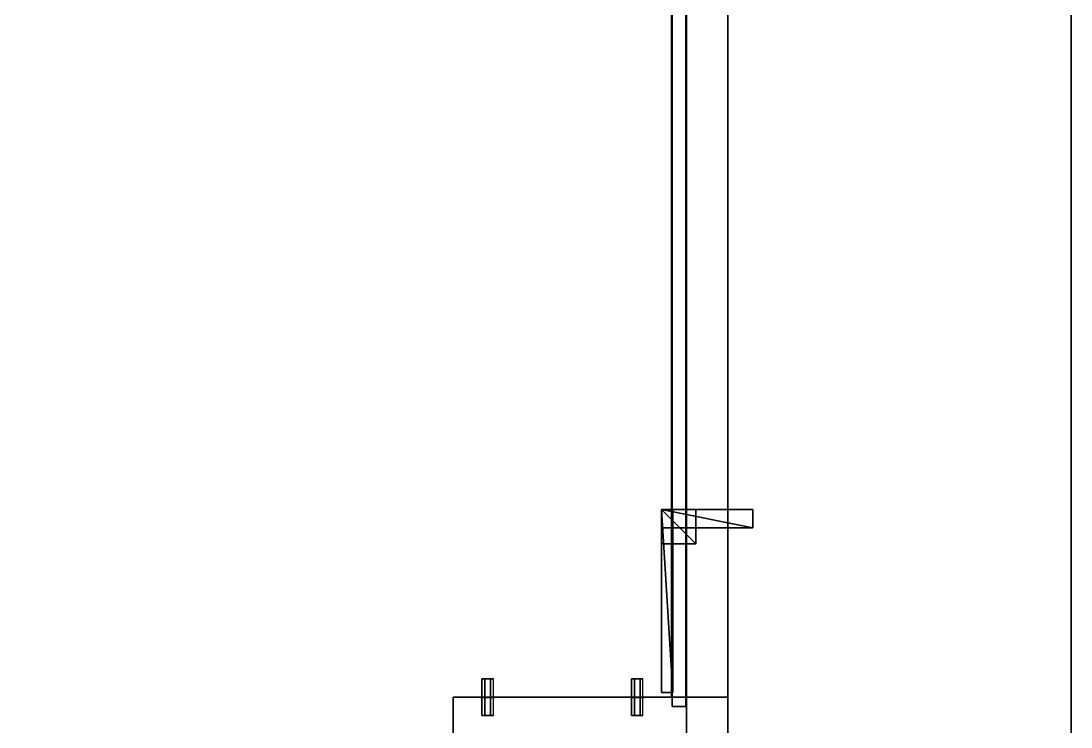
# Model space of a CAD drawing. Extents: x 0 to 4068, y -4475 to 0.
# Drawn here: x 3609 to 4068, y -4200 to -3891.5 of the extents above; entities that cross this region are included whole.
import ezdxf

# ---------------------------------------------------------------- set-up
doc = ezdxf.new("R2010")
doc.units = 0
for name, color, linetype in [('LAYER0', 7, 'CONTINUOUS'), ('LAYER100', 43, 'CONTINUOUS'), ('LAYER101', 7, 'CONTINUOUS'), ('LAYER11', 7, 'CONTINUOUS'), ('LAYER116', 45, 'CONTINUOUS'), ('LAYER118', 45, 'CONTINUOUS'), ('LAYER121', 45, 'CONTINUOUS'), ('LAYER122', 45, 'CONTINUOUS'), ('LAYER124', 45, 'CONTINUOUS'), ('LAYER126', 45, 'CONTINUOUS'), ('LAYER127', 45, 'CONTINUOUS'), ('LAYER18', 45, 'CONTINUOUS'), ('LAYER19', 45, 'CONTINUOUS'), ('LAYER2', 7, 'CONTINUOUS'), ('LAYER20', 45, 'CONTINUOUS'), ('LAYER22', 45, 'CONTINUOUS'), ('LAYER23', 45, 'CONTINUOUS'), ('LAYER24', 2, 'CONTINUOUS'), ('LAYER25', 37, 'CONTINUOUS'), ('LAYER26', 37, 'CONTINUOUS'), ('LAYER27', 37, 'CONTINUOUS'), ('LAYER28', 37, 'CONTINUOUS'), ('LAYER29', 37, 'CONTINUOUS'), ('LAYER30', 37, 'CONTINUOUS'), ('LAYER37', 45, 'CONTINUOUS'), ('LAYER38', 45, 'CONTINUOUS'), ('LAYER39', 45, 'CONTINUOUS'), ('LAYER41', 45, 'CONTINUOUS'), ('LAYER42', 45, 'CONTINUOUS'), ('LAYER5', 7, 'CONTINUOUS'), ('LAYER55', 254, 'CONTINUOUS'), ('LAYER56', 7, 'CONTINUOUS'), ('LAYER59', 7, 'CONTINUOUS'), ('LAYER6', 7, 'CONTINUOUS'), ('LAYER61', 7, 'CONTINUOUS'), ('LAYER68', 7, 'CONTINUOUS'), ('LAYER7', 7, 'CONTINUOUS'), ('LAYER71', 7, 'CONTINUOUS'), ('LAYER73', 7, 'CONTINUOUS'), ('LAYER86', 7, 'CONTINUOUS'), ('LAYER87', 7, 'CONTINUOUS'), ('LAYER88', 7, 'CONTINUOUS'), ('LAYER89', 7, 'CONTINUOUS'), ('LAYER9', 7, 'CONTINUOUS'), ('LAYER90', 7, 'CONTINUOUS'), ('LAYER92', 7, 'CONTINUOUS'), ('LAYER93', 43, 'CONTINUOUS'), ('LAYER94', 43, 'CONTINUOUS')]:
    doc.layers.add(name, color=color, linetype=linetype)

msp = doc.modelspace()

# ---------------------------------------------------------------- linework, layer by layer
at = {"layer": 'LAYER0', "invisible_edges": 1}
for points in [[(4068, 0), (0, -4475), (0, 0), (4068, 0)], [(0, -4475), (4068, 0), (4068, -4475), (0, -4475)]]:
    msp.add_3dface(points, dxfattribs=at)
at = {"layer": 'LAYER100', "invisible_edges": 1}
for points in [[(3798, -4300.4, 2044), (3798, -4187, 2026), (3798, -4187, 2044), (3798, -4300.4, 2044)], [(3798, -4187, 2026), (3798, -4300.4, 2044), (3798, -4300.4, 2026), (3798, -4187, 2026)], [(3798, -4300.4, 526.5), (3798, -4187, 508.5), (3798, -4187, 526.5), (3798, -4300.4, 526.5)], [(3798, -4187, 508.5), (3798, -4300.4, 526.5), (3798, -4300.4, 508.5), (3798, -4187, 508.5)]]:
    msp.add_3dface(points, dxfattribs=at)
at = {"layer": 'LAYER101'}
for points, invisible_edges in [([(3538, -3434, 2044), (3893.4, -4187, 2044), (3893.4, -3434, 2044), (3538, -3434, 2044)], 1), ([(3893.4, -4187, 2044), (3538, -3434, 2044), (3798, -4187, 2044), (3893.4, -4187, 2044)], 3), ([(3798, -4187, 2044), (3538, -3434, 2044), (3798, -4300.4, 2044), (3798, -4187, 2044)], 3), ([(3798, -4300.4, 2044), (3538, -3434, 2044), (3538, -3945, 2044), (3798, -4300.4, 2044)], 5), ([(3538, -3434, 526.5), (3893.4, -4187, 526.5), (3893.4, -3434, 526.5), (3538, -3434, 526.5)], 1), ([(3893.4, -4187, 526.5), (3538, -3434, 526.5), (3798, -4187, 526.5), (3893.4, -4187, 526.5)], 3), ([(3798, -4187, 526.5), (3538, -3434, 526.5), (3798, -4300.4, 526.5), (3798, -4187, 526.5)], 3), ([(3798, -4300.4, 526.5), (3538, -3434, 526.5), (3538, -3945, 526.5), (3798, -4300.4, 526.5)], 5), ([(3798, -4300.4, 2044), (3538, -3945, 2044), (3081, -4300.4, 2044), (3798, -4300.4, 2044)], 3), ([(3798, -4300.4, 526.5), (3538, -3945, 526.5), (3081, -4300.4, 526.5), (3798, -4300.4, 526.5)], 3)]:
    msp.add_3dface(points, dxfattribs=dict(at, invisible_edges=invisible_edges))
at = {"layer": 'LAYER11', "invisible_edges": 1}
for points in [[(3918, -2886, 2415), (4068, -4475, 2415), (4068, -2754, 2415), (3918, -2886, 2415)], [(4068, -4475, 2415), (3918, -2886, 2415), (3918, -4325, 2415), (4068, -4475, 2415)]]:
    msp.add_3dface(points, dxfattribs=at)
at = {"layer": 'LAYER116', "invisible_edges": 1}
for points in [[(3495, -3416, 880), (3918, -4325, 880), (3495, -4325, 880), (3495, -3416, 880)], [(3918, -4325, 880), (3495, -3416, 880), (3918, -3416, 880), (3918, -4325, 880)]]:
    msp.add_3dface(points, dxfattribs=at)
at = {"layer": 'LAYER118', "invisible_edges": 1}
for points in [[(3918, -3416, 898), (3918, -4325, 880), (3918, -3416, 880), (3918, -3416, 898)], [(3918, -4325, 880), (3918, -3416, 898), (3918, -4325, 898), (3918, -4325, 880)]]:
    msp.add_3dface(points, dxfattribs=at)
at = {"layer": 'LAYER121', "invisible_edges": 1}
for points in [[(3918, -3416, 898), (3495, -4325, 898), (3918, -4325, 898), (3918, -3416, 898)], [(3495, -4325, 898), (3918, -3416, 898), (3495, -3416, 898), (3495, -4325, 898)]]:
    msp.add_3dface(points, dxfattribs=at)
at = {"layer": 'LAYER122', "invisible_edges": 1}
for points in [[(3495, -4325, 1705), (3918, -3416, 1705), (3495, -3416, 1705), (3495, -4325, 1705)], [(3918, -3416, 1705), (3495, -4325, 1705), (3918, -4325, 1705), (3918, -3416, 1705)], [(3918, -4325, 1687), (3918, -3434, 898), (3918, -3434, 1687), (3918, -4325, 1687)], [(3918, -3434, 898), (3918, -4325, 1687), (3918, -4325, 898), (3918, -3434, 898)]]:
    msp.add_3dface(points, dxfattribs=at)
at = {"layer": 'LAYER124', "invisible_edges": 1}
for points in [[(3918, -4325, 1687), (3918, -3416, 1705), (3918, -4325, 1705), (3918, -4325, 1687)], [(3918, -3416, 1705), (3918, -4325, 1687), (3918, -3416, 1687), (3918, -3416, 1705)], [(3900, -4325, 898), (3918, -3434, 898), (3918, -4325, 898), (3900, -4325, 898)], [(3918, -3434, 898), (3900, -4325, 898), (3900, -3434, 898), (3918, -3434, 898)]]:
    msp.add_3dface(points, dxfattribs=at)
at = {"layer": 'LAYER126', "invisible_edges": 1}
for points in [[(3900, -3434, 1687), (3918, -4325, 1687), (3918, -3434, 1687), (3900, -3434, 1687)], [(3918, -4325, 1687), (3900, -3434, 1687), (3900, -4325, 1687), (3918, -4325, 1687)]]:
    msp.add_3dface(points, dxfattribs=at)
at = {"layer": 'LAYER127', "invisible_edges": 1}
for points in [[(3918, -4325, 1687), (3495, -3416, 1687), (3918, -3416, 1687), (3918, -4325, 1687)], [(3495, -3416, 1687), (3918, -4325, 1687), (3495, -4325, 1687), (3495, -3416, 1687)], [(3900, -4325, 898), (3900, -3434, 1687), (3900, -3434, 898), (3900, -4325, 898)], [(3900, -3434, 1687), (3900, -4325, 898), (3900, -4325, 1687), (3900, -3434, 1687)]]:
    msp.add_3dface(points, dxfattribs=at)
at = {"layer": 'LAYER18', "invisible_edges": 1}
for points in [[(3918, -3434, 2226), (3918, -4187, 2346), (3918, -4187, 2226), (3918, -3434, 2226)], [(3918, -4187, 2346), (3918, -3434, 2226), (3918, -3434, 2346), (3918, -4187, 2346)], [(3918, -3434, 759.5), (3918, -4187, 879.5), (3918, -4187, 759.5), (3918, -3434, 759.5)], [(3918, -4187, 879.5), (3918, -3434, 759.5), (3918, -3434, 879.5), (3918, -4187, 879.5)]]:
    msp.add_3dface(points, dxfattribs=at)
at = {"layer": 'LAYER19', "invisible_edges": 1}
for points in [[(3900, -4187, 2226), (3918, -4187, 2346), (3900, -4187, 2346), (3900, -4187, 2226)], [(3918, -4187, 2346), (3900, -4187, 2226), (3918, -4187, 2226), (3918, -4187, 2346)], [(3900, -4187, 759.5), (3918, -4187, 879.5), (3900, -4187, 879.5), (3900, -4187, 759.5)], [(3918, -4187, 879.5), (3900, -4187, 759.5), (3918, -4187, 759.5), (3918, -4187, 879.5)]]:
    msp.add_3dface(points, dxfattribs=at)
at = {"layer": 'LAYER2', "invisible_edges": 1}
for points in [[(4068, 0), (4068, -4475, 5), (4068, -4475), (4068, 0)], [(4068, -4475, 5), (4068, 0), (4068, 0, 5), (4068, -4475, 5)]]:
    msp.add_3dface(points, dxfattribs=at)
at = {"layer": 'LAYER20', "invisible_edges": 1}
for points in [[(3900, -3434, 2346), (3918, -4187, 2346), (3918, -3434, 2346), (3900, -3434, 2346)], [(3918, -4187, 2346), (3900, -3434, 2346), (3900, -4187, 2346), (3918, -4187, 2346)], [(3900, -3434, 879.5), (3918, -4187, 879.5), (3918, -3434, 879.5), (3900, -3434, 879.5)], [(3918, -4187, 879.5), (3900, -3434, 879.5), (3900, -4187, 879.5), (3918, -4187, 879.5)]]:
    msp.add_3dface(points, dxfattribs=at)
at = {"layer": 'LAYER22', "invisible_edges": 1}
for points in [[(3900, -4187, 2226), (3918, -3434, 2226), (3918, -4187, 2226), (3900, -4187, 2226)], [(3918, -3434, 2226), (3900, -4187, 2226), (3900, -3434, 2226), (3918, -3434, 2226)], [(3900, -4187, 759.5), (3918, -3434, 759.5), (3918, -4187, 759.5), (3900, -4187, 759.5)], [(3918, -3434, 759.5), (3900, -4187, 759.5), (3900, -3434, 759.5), (3918, -3434, 759.5)]]:
    msp.add_3dface(points, dxfattribs=at)
at = {"layer": 'LAYER23', "invisible_edges": 1}
for points in [[(3900, -3434, 2346), (3900, -4187, 2226), (3900, -4187, 2346), (3900, -3434, 2346)], [(3900, -4187, 2226), (3900, -3434, 2346), (3900, -3434, 2226), (3900, -4187, 2226)], [(3900, -3434, 879.5), (3900, -4187, 759.5), (3900, -4187, 879.5), (3900, -3434, 879.5)], [(3900, -4187, 759.5), (3900, -3434, 879.5), (3900, -3434, 759.5), (3900, -4187, 759.5)]]:
    msp.add_3dface(points, dxfattribs=at)
at = {"layer": 'LAYER24'}
for points in [[(3889, -4185, 2323), (3894, -4185, 2323), (3889, -4105, 2323), (3889, -4185, 2323)], [(3889, -4105, 2323), (3894, -4185, 2323), (3894, -4105, 2323), (3889, -4105, 2323)], [(3889, -4105, 2323), (3894, -4105, 2323), (3889, -4105, 2300), (3889, -4105, 2323)], [(3889, -4105, 2300), (3894, -4105, 2323), (3894, -4105, 2300), (3889, -4105, 2300)], [(3889, -4185, 2323), (3889, -4105, 2323), (3889, -4185, 2300), (3889, -4185, 2323)], [(3889, -4185, 2300), (3889, -4105, 2323), (3889, -4105, 2300), (3889, -4185, 2300)], [(3889, -4185, 2300), (3889, -4105, 2300), (3894, -4185, 2300), (3889, -4185, 2300)], [(3894, -4185, 2300), (3889, -4105, 2300), (3894, -4105, 2300), (3894, -4185, 2300)], [(3889, -4120, 2323), (3904, -4120, 2323), (3889, -4105, 2323), (3889, -4120, 2323)], [(3889, -4105, 2323), (3904, -4120, 2323), (3904, -4105, 2323), (3889, -4105, 2323)], [(3889, -4105, 2323), (3904, -4105, 2323), (3889, -4105, 2308), (3889, -4105, 2323)], [(3889, -4105, 2308), (3904, -4105, 2323), (3904, -4105, 2308), (3889, -4105, 2308)], [(3889, -4120, 2323), (3889, -4105, 2323), (3889, -4120, 2308), (3889, -4120, 2323)], [(3889, -4120, 2308), (3889, -4105, 2323), (3889, -4105, 2308), (3889, -4120, 2308)], [(3889, -4120, 2308), (3889, -4105, 2308), (3904, -4120, 2308), (3889, -4120, 2308)], [(3904, -4120, 2308), (3889, -4105, 2308), (3904, -4105, 2308), (3904, -4120, 2308)], [(3889, -4120, 2323), (3904, -4120, 2323), (3889, -4105, 2323), (3889, -4120, 2323)], [(3889, -4105, 2323), (3904, -4120, 2323), (3904, -4105, 2323), (3889, -4105, 2323)], [(3889, -4105, 2323), (3904, -4105, 2323), (3889, -4105, 2308), (3889, -4105, 2323)], [(3889, -4105, 2308), (3904, -4105, 2323), (3904, -4105, 2308), (3889, -4105, 2308)], [(3889, -4120, 2323), (3889, -4105, 2323), (3889, -4120, 2308), (3889, -4120, 2323)], [(3889, -4120, 2308), (3889, -4105, 2323), (3889, -4105, 2308), (3889, -4120, 2308)], [(3889, -4120, 2308), (3889, -4105, 2308), (3904, -4120, 2308), (3889, -4120, 2308)], [(3904, -4120, 2308), (3889, -4105, 2308), (3904, -4105, 2308), (3904, -4120, 2308)], [(3889, -4120, 2323), (3904, -4120, 2323), (3889, -4105, 2323), (3889, -4120, 2323)], [(3889, -4105, 2323), (3904, -4120, 2323), (3904, -4105, 2323), (3889, -4105, 2323)], [(3889, -4105, 2323), (3904, -4105, 2323), (3889, -4105, 2308), (3889, -4105, 2323)], [(3889, -4105, 2308), (3904, -4105, 2323), (3904, -4105, 2308), (3889, -4105, 2308)], [(3889, -4120, 2323), (3889, -4105, 2323), (3889, -4120, 2308), (3889, -4120, 2323)], [(3889, -4120, 2308), (3889, -4105, 2323), (3889, -4105, 2308), (3889, -4120, 2308)], [(3889, -4120, 2308), (3889, -4105, 2308), (3904, -4120, 2308), (3889, -4120, 2308)], [(3904, -4120, 2308), (3889, -4105, 2308), (3904, -4105, 2308), (3904, -4120, 2308)], [(3889, -4120, 2323), (3904, -4120, 2323), (3889, -4105, 2323), (3889, -4120, 2323)], [(3889, -4105, 2323), (3904, -4120, 2323), (3904, -4105, 2323), (3889, -4105, 2323)], [(3889, -4105, 2323), (3904, -4105, 2323), (3889, -4105, 2308), (3889, -4105, 2323)], [(3889, -4105, 2308), (3904, -4105, 2323), (3904, -4105, 2308), (3889, -4105, 2308)], [(3889, -4120, 2323), (3889, -4105, 2323), (3889, -4120, 2308), (3889, -4120, 2323)], [(3889, -4120, 2308), (3889, -4105, 2323), (3889, -4105, 2308), (3889, -4120, 2308)], [(3889, -4120, 2308), (3889, -4105, 2308), (3904, -4120, 2308), (3889, -4120, 2308)], [(3904, -4120, 2308), (3889, -4105, 2308), (3904, -4105, 2308), (3904, -4120, 2308)], [(3889, -4113, 2323), (3929, -4113, 2323), (3889, -4105, 2323), (3889, -4113, 2323)], [(3889, -4105, 2323), (3929, -4113, 2323), (3929, -4105, 2323), (3889, -4105, 2323)], [(3889, -4105, 2323), (3929, -4105, 2323), (3889, -4105, 2315), (3889, -4105, 2323)], [(3889, -4105, 2315), (3929, -4105, 2323), (3929, -4105, 2315), (3889, -4105, 2315)], [(3889, -4113, 2323), (3889, -4105, 2323), (3889, -4113, 2315), (3889, -4113, 2323)], [(3889, -4113, 2315), (3889, -4105, 2323), (3889, -4105, 2315), (3889, -4113, 2315)], [(3889, -4113, 2315), (3889, -4105, 2315), (3929, -4113, 2315), (3889, -4113, 2315)], [(3929, -4113, 2315), (3889, -4105, 2315), (3929, -4105, 2315), (3929, -4113, 2315)], [(3889, -4185, 2323), (3894, -4185, 2323), (3889, -4105, 2323), (3889, -4185, 2323)], [(3889, -4105, 2323), (3894, -4185, 2323), (3894, -4105, 2323), (3889, -4105, 2323)], [(3889, -4105, 2323), (3894, -4105, 2323), (3889, -4105, 2307), (3889, -4105, 2323)], [(3889, -4105, 2307), (3894, -4105, 2323), (3894, -4105, 2307), (3889, -4105, 2307)], [(3889, -4185, 2323), (3889, -4105, 2323), (3889, -4185, 2307), (3889, -4185, 2323)], [(3889, -4185, 2307), (3889, -4105, 2323), (3889, -4105, 2307), (3889, -4185, 2307)], [(3889, -4185, 2307), (3889, -4105, 2307), (3894, -4185, 2307), (3889, -4185, 2307)], [(3894, -4185, 2307), (3889, -4105, 2307), (3894, -4105, 2307), (3894, -4185, 2307)], [(3889, -4185, 839), (3894, -4185, 839), (3889, -4105, 839), (3889, -4185, 839)], [(3889, -4105, 839), (3894, -4185, 839), (3894, -4105, 839), (3889, -4105, 839)], [(3889, -4105, 839), (3894, -4105, 839), (3889, -4105, 816), (3889, -4105, 839)], [(3889, -4105, 816), (3894, -4105, 839), (3894, -4105, 816), (3889, -4105, 816)], [(3889, -4185, 839), (3889, -4105, 839), (3889, -4185, 816), (3889, -4185, 839)], [(3889, -4185, 816), (3889, -4105, 839), (3889, -4105, 816), (3889, -4185, 816)], [(3889, -4185, 816), (3889, -4105, 816), (3894, -4185, 816), (3889, -4185, 816)], [(3894, -4185, 816), (3889, -4105, 816), (3894, -4105, 816), (3894, -4185, 816)], [(3889, -4120, 839), (3904, -4120, 839), (3889, -4105, 839), (3889, -4120, 839)], [(3889, -4105, 839), (3904, -4120, 839), (3904, -4105, 839), (3889, -4105, 839)], [(3889, -4105, 839), (3904, -4105, 839), (3889, -4105, 824), (3889, -4105, 839)], [(3889, -4105, 824), (3904, -4105, 839), (3904, -4105, 824), (3889, -4105, 824)], [(3889, -4120, 839), (3889, -4105, 839), (3889, -4120, 824), (3889, -4120, 839)], [(3889, -4120, 824), (3889, -4105, 839), (3889, -4105, 824), (3889, -4120, 824)], [(3889, -4120, 824), (3889, -4105, 824), (3904, -4120, 824), (3889, -4120, 824)], [(3904, -4120, 824), (3889, -4105, 824), (3904, -4105, 824), (3904, -4120, 824)], [(3889, -4120, 839), (3904, -4120, 839), (3889, -4105, 839), (3889, -4120, 839)], [(3889, -4105, 839), (3904, -4120, 839), (3904, -4105, 839), (3889, -4105, 839)], [(3889, -4105, 839), (3904, -4105, 839), (3889, -4105, 824), (3889, -4105, 839)], [(3889, -4105, 824), (3904, -4105, 839), (3904, -4105, 824), (3889, -4105, 824)], [(3889, -4120, 839), (3889, -4105, 839), (3889, -4120, 824), (3889, -4120, 839)], [(3889, -4120, 824), (3889, -4105, 839), (3889, -4105, 824), (3889, -4120, 824)], [(3889, -4120, 824), (3889, -4105, 824), (3904, -4120, 824), (3889, -4120, 824)], [(3904, -4120, 824), (3889, -4105, 824), (3904, -4105, 824), (3904, -4120, 824)], [(3889, -4120, 839), (3904, -4120, 839), (3889, -4105, 839), (3889, -4120, 839)], [(3889, -4105, 839), (3904, -4120, 839), (3904, -4105, 839), (3889, -4105, 839)], [(3889, -4105, 839), (3904, -4105, 839), (3889, -4105, 824), (3889, -4105, 839)], [(3889, -4105, 824), (3904, -4105, 839), (3904, -4105, 824), (3889, -4105, 824)], [(3889, -4120, 839), (3889, -4105, 839), (3889, -4120, 824), (3889, -4120, 839)], [(3889, -4120, 824), (3889, -4105, 839), (3889, -4105, 824), (3889, -4120, 824)], [(3889, -4120, 824), (3889, -4105, 824), (3904, -4120, 824), (3889, -4120, 824)], [(3904, -4120, 824), (3889, -4105, 824), (3904, -4105, 824), (3904, -4120, 824)], [(3889, -4120, 839), (3904, -4120, 839), (3889, -4105, 839), (3889, -4120, 839)], [(3889, -4105, 839), (3904, -4120, 839), (3904, -4105, 839), (3889, -4105, 839)], [(3889, -4105, 839), (3904, -4105, 839), (3889, -4105, 824), (3889, -4105, 839)], [(3889, -4105, 824), (3904, -4105, 839), (3904, -4105, 824), (3889, -4105, 824)], [(3889, -4120, 839), (3889, -4105, 839), (3889, -4120, 824), (3889, -4120, 839)], [(3889, -4120, 824), (3889, -4105, 839), (3889, -4105, 824), (3889, -4120, 824)], [(3889, -4120, 824), (3889, -4105, 824), (3904, -4120, 824), (3889, -4120, 824)], [(3904, -4120, 824), (3889, -4105, 824), (3904, -4105, 824), (3904, -4120, 824)], [(3889, -4113, 839), (3929, -4113, 839), (3889, -4105, 839), (3889, -4113, 839)], [(3889, -4105, 839), (3929, -4113, 839), (3929, -4105, 839), (3889, -4105, 839)], [(3889, -4105, 839), (3929, -4105, 839), (3889, -4105, 831), (3889, -4105, 839)], [(3889, -4105, 831), (3929, -4105, 839), (3929, -4105, 831), (3889, -4105, 831)], [(3889, -4113, 839), (3889, -4105, 839), (3889, -4113, 831), (3889, -4113, 839)], [(3889, -4113, 831), (3889, -4105, 839), (3889, -4105, 831), (3889, -4113, 831)], [(3889, -4113, 831), (3889, -4105, 831), (3929, -4113, 831), (3889, -4113, 831)], [(3929, -4113, 831), (3889, -4105, 831), (3929, -4105, 831), (3929, -4113, 831)], [(3889, -4185, 839), (3894, -4185, 839), (3889, -4105, 839), (3889, -4185, 839)], [(3889, -4105, 839), (3894, -4185, 839), (3894, -4105, 839), (3889, -4105, 839)], [(3889, -4105, 839), (3894, -4105, 839), (3889, -4105, 823), (3889, -4105, 839)], [(3889, -4105, 823), (3894, -4105, 839), (3894, -4105, 823), (3889, -4105, 823)], [(3889, -4185, 839), (3889, -4105, 839), (3889, -4185, 823), (3889, -4185, 839)], [(3889, -4185, 823), (3889, -4105, 839), (3889, -4105, 823), (3889, -4185, 823)], [(3889, -4185, 823), (3889, -4105, 823), (3894, -4185, 823), (3889, -4185, 823)], [(3894, -4185, 823), (3889, -4105, 823), (3894, -4105, 823), (3894, -4185, 823)], [(3894, -4185, 2300), (3894, -4105, 2300), (3894, -4185, 2323), (3894, -4185, 2300)], [(3894, -4185, 2323), (3894, -4105, 2300), (3894, -4105, 2323), (3894, -4185, 2323)], [(3894, -4185, 2307), (3894, -4105, 2307), (3894, -4185, 2323), (3894, -4185, 2307)], [(3894, -4185, 2323), (3894, -4105, 2307), (3894, -4105, 2323), (3894, -4185, 2323)], [(3894, -4185, 816), (3894, -4105, 816), (3894, -4185, 839), (3894, -4185, 816)], [(3894, -4185, 839), (3894, -4105, 816), (3894, -4105, 839), (3894, -4185, 839)], [(3894, -4185, 823), (3894, -4105, 823), (3894, -4185, 839), (3894, -4185, 823)], [(3894, -4185, 839), (3894, -4105, 823), (3894, -4105, 839), (3894, -4185, 839)], [(3904, -4120, 2308), (3904, -4105, 2308), (3904, -4120, 2323), (3904, -4120, 2308)], [(3904, -4120, 2323), (3904, -4105, 2308), (3904, -4105, 2323), (3904, -4120, 2323)], [(3904, -4120, 2308), (3904, -4105, 2308), (3904, -4120, 2323), (3904, -4120, 2308)], [(3904, -4120, 2323), (3904, -4105, 2308), (3904, -4105, 2323), (3904, -4120, 2323)], [(3904, -4120, 2308), (3904, -4105, 2308), (3904, -4120, 2323), (3904, -4120, 2308)], [(3904, -4120, 2323), (3904, -4105, 2308), (3904, -4105, 2323), (3904, -4120, 2323)], [(3904, -4120, 2308), (3904, -4105, 2308), (3904, -4120, 2323), (3904, -4120, 2308)], [(3904, -4120, 2323), (3904, -4105, 2308), (3904, -4105, 2323), (3904, -4120, 2323)], [(3904, -4120, 824), (3904, -4105, 824), (3904, -4120, 839), (3904, -4120, 824)], [(3904, -4120, 839), (3904, -4105, 824), (3904, -4105, 839), (3904, -4120, 839)], [(3904, -4120, 824), (3904, -4105, 824), (3904, -4120, 839), (3904, -4120, 824)], [(3904, -4120, 839), (3904, -4105, 824), (3904, -4105, 839), (3904, -4120, 839)], [(3904, -4120, 824), (3904, -4105, 824), (3904, -4120, 839), (3904, -4120, 824)], [(3904, -4120, 839), (3904, -4105, 824), (3904, -4105, 839), (3904, -4120, 839)], [(3904, -4120, 824), (3904, -4105, 824), (3904, -4120, 839), (3904, -4120, 824)], [(3904, -4120, 839), (3904, -4105, 824), (3904, -4105, 839), (3904, -4120, 839)], [(3929, -4113, 2315), (3929, -4105, 2315), (3929, -4113, 2323), (3929, -4113, 2315)], [(3929, -4113, 2323), (3929, -4105, 2315), (3929, -4105, 2323), (3929, -4113, 2323)], [(3929, -4113, 831), (3929, -4105, 831), (3929, -4113, 839), (3929, -4113, 831)], [(3929, -4113, 839), (3929, -4105, 831), (3929, -4105, 839), (3929, -4113, 839)], [(3889, -4113, 2315), (3929, -4113, 2315), (3889, -4113, 2323), (3889, -4113, 2315)], [(3889, -4113, 2323), (3929, -4113, 2315), (3929, -4113, 2323), (3889, -4113, 2323)], [(3889, -4113, 831), (3929, -4113, 831), (3889, -4113, 839), (3889, -4113, 831)], [(3889, -4113, 839), (3929, -4113, 831), (3929, -4113, 839), (3889, -4113, 839)], [(3889, -4120, 2308), (3904, -4120, 2308), (3889, -4120, 2323), (3889, -4120, 2308)], [(3889, -4120, 2323), (3904, -4120, 2308), (3904, -4120, 2323), (3889, -4120, 2323)], [(3889, -4120, 2308), (3904, -4120, 2308), (3889, -4120, 2323), (3889, -4120, 2308)], [(3889, -4120, 2323), (3904, -4120, 2308), (3904, -4120, 2323), (3889, -4120, 2323)], [(3889, -4120, 2308), (3904, -4120, 2308), (3889, -4120, 2323), (3889, -4120, 2308)], [(3889, -4120, 2323), (3904, -4120, 2308), (3904, -4120, 2323), (3889, -4120, 2323)], [(3889, -4120, 2308), (3904, -4120, 2308), (3889, -4120, 2323), (3889, -4120, 2308)], [(3889, -4120, 2323), (3904, -4120, 2308), (3904, -4120, 2323), (3889, -4120, 2323)], [(3889, -4120, 824), (3904, -4120, 824), (3889, -4120, 839), (3889, -4120, 824)], [(3889, -4120, 839), (3904, -4120, 824), (3904, -4120, 839), (3889, -4120, 839)], [(3889, -4120, 824), (3904, -4120, 824), (3889, -4120, 839), (3889, -4120, 824)], [(3889, -4120, 839), (3904, -4120, 824), (3904, -4120, 839), (3889, -4120, 839)], [(3889, -4120, 824), (3904, -4120, 824), (3889, -4120, 839), (3889, -4120, 824)], [(3889, -4120, 839), (3904, -4120, 824), (3904, -4120, 839), (3889, -4120, 839)], [(3889, -4120, 824), (3904, -4120, 824), (3889, -4120, 839), (3889, -4120, 824)], [(3889, -4120, 839), (3904, -4120, 824), (3904, -4120, 839), (3889, -4120, 839)], [(3889, -4185, 2300), (3894, -4185, 2300), (3889, -4185, 2323), (3889, -4185, 2300)], [(3889, -4185, 2323), (3894, -4185, 2300), (3894, -4185, 2323), (3889, -4185, 2323)], [(3889, -4185, 2307), (3894, -4185, 2307), (3889, -4185, 2323), (3889, -4185, 2307)], [(3889, -4185, 2323), (3894, -4185, 2307), (3894, -4185, 2323), (3889, -4185, 2323)], [(3889, -4185, 816), (3894, -4185, 816), (3889, -4185, 839), (3889, -4185, 816)], [(3889, -4185, 839), (3894, -4185, 816), (3894, -4185, 839), (3889, -4185, 839)], [(3889, -4185, 823), (3894, -4185, 823), (3889, -4185, 839), (3889, -4185, 823)], [(3889, -4185, 839), (3894, -4185, 823), (3894, -4185, 839), (3889, -4185, 839)]]:
    msp.add_3dface(points, dxfattribs=at)
at = {"layer": 'LAYER25', "invisible_edges": 1}
for points in [[(3889, -4105, 2300), (3889, -4185, 2323), (3889, -4105, 2323), (3889, -4105, 2300)], [(3889, -4185, 2323), (3889, -4105, 2300), (3889, -4185, 2300), (3889, -4185, 2323)], [(3889, -4105, 816), (3889, -4185, 839), (3889, -4105, 839), (3889, -4105, 816)], [(3889, -4185, 839), (3889, -4105, 816), (3889, -4185, 816), (3889, -4185, 839)]]:
    msp.add_3dface(points, dxfattribs=at)
at = {"layer": 'LAYER26', "invisible_edges": 1}
for points in [[(3894, -4105, 2323), (3889, -4185, 2323), (3894, -4185, 2323), (3894, -4105, 2323)], [(3889, -4185, 2323), (3894, -4105, 2323), (3889, -4105, 2323), (3889, -4185, 2323)], [(3894, -4105, 839), (3889, -4185, 839), (3894, -4185, 839), (3894, -4105, 839)], [(3889, -4185, 839), (3894, -4105, 839), (3889, -4105, 839), (3889, -4185, 839)]]:
    msp.add_3dface(points, dxfattribs=at)
at = {"layer": 'LAYER27', "invisible_edges": 1}
for points in [[(3894, -4185, 2300), (3889, -4185, 2323), (3889, -4185, 2300), (3894, -4185, 2300)], [(3889, -4185, 2323), (3894, -4185, 2300), (3894, -4185, 2323), (3889, -4185, 2323)], [(3894, -4185, 816), (3889, -4185, 839), (3889, -4185, 816), (3894, -4185, 816)], [(3889, -4185, 839), (3894, -4185, 816), (3894, -4185, 839), (3889, -4185, 839)]]:
    msp.add_3dface(points, dxfattribs=at)
at = {"layer": 'LAYER28', "invisible_edges": 1}
for points in [[(3889, -4105, 2300), (3894, -4185, 2300), (3889, -4185, 2300), (3889, -4105, 2300)], [(3894, -4185, 2300), (3889, -4105, 2300), (3894, -4105, 2300), (3894, -4185, 2300)], [(3889, -4105, 816), (3894, -4185, 816), (3889, -4185, 816), (3889, -4105, 816)], [(3894, -4185, 816), (3889, -4105, 816), (3894, -4105, 816), (3894, -4185, 816)]]:
    msp.add_3dface(points, dxfattribs=at)
at = {"layer": 'LAYER29', "invisible_edges": 1}
for points in [[(3894, -4105, 2323), (3889, -4105, 2300), (3889, -4105, 2323), (3894, -4105, 2323)], [(3889, -4105, 2300), (3894, -4105, 2323), (3894, -4105, 2300), (3889, -4105, 2300)], [(3894, -4105, 839), (3889, -4105, 816), (3889, -4105, 839), (3894, -4105, 839)], [(3889, -4105, 816), (3894, -4105, 839), (3894, -4105, 816), (3889, -4105, 816)]]:
    msp.add_3dface(points, dxfattribs=at)
at = {"layer": 'LAYER30', "invisible_edges": 1}
for points in [[(3894, -4185, 2300), (3894, -4105, 2323), (3894, -4185, 2323), (3894, -4185, 2300)], [(3894, -4105, 2323), (3894, -4185, 2300), (3894, -4105, 2300), (3894, -4105, 2323)], [(3894, -4185, 816), (3894, -4105, 839), (3894, -4185, 839), (3894, -4185, 816)], [(3894, -4105, 839), (3894, -4185, 816), (3894, -4105, 816), (3894, -4105, 839)]]:
    msp.add_3dface(points, dxfattribs=at)
at = {"layer": 'LAYER37', "invisible_edges": 1}
for points in [[(3899.7, -3430, 1720), (3899.7, -4191, 2350), (3899.7, -4191, 1720), (3899.7, -3430, 1720)], [(3899.7, -4191, 2350), (3899.7, -3430, 1720), (3899.7, -3430, 2350), (3899.7, -4191, 2350)], [(3899.7, -3430, 170), (3899.7, -4191, 879.5), (3899.7, -4191, 170), (3899.7, -3430, 170)], [(3899.7, -4191, 879.5), (3899.7, -3430, 170), (3899.7, -3430, 879.5), (3899.7, -4191, 879.5)]]:
    msp.add_3dface(points, dxfattribs=at)
at = {"layer": 'LAYER38', "invisible_edges": 1}
for points in [[(3893.7, -4191, 1720), (3899.7, -4191, 2350), (3893.7, -4191, 2350), (3893.7, -4191, 1720)], [(3899.7, -4191, 2350), (3893.7, -4191, 1720), (3899.7, -4191, 1720), (3899.7, -4191, 2350)], [(3893.7, -4191, 170), (3899.7, -4191, 879.5), (3893.7, -4191, 879.5), (3893.7, -4191, 170)], [(3899.7, -4191, 879.5), (3893.7, -4191, 170), (3899.7, -4191, 170), (3899.7, -4191, 879.5)]]:
    msp.add_3dface(points, dxfattribs=at)
at = {"layer": 'LAYER39', "invisible_edges": 1}
for points in [[(3893.7, -3430, 2350), (3899.7, -4191, 2350), (3899.7, -3430, 2350), (3893.7, -3430, 2350)], [(3899.7, -4191, 2350), (3893.7, -3430, 2350), (3893.7, -4191, 2350), (3899.7, -4191, 2350)], [(3893.7, -3430, 879.5), (3899.7, -4191, 879.5), (3899.7, -3430, 879.5), (3893.7, -3430, 879.5)], [(3899.7, -4191, 879.5), (3893.7, -3430, 879.5), (3893.7, -4191, 879.5), (3899.7, -4191, 879.5)]]:
    msp.add_3dface(points, dxfattribs=at)
at = {"layer": 'LAYER41', "invisible_edges": 1}
for points in [[(3893.7, -4191, 1720), (3899.7, -3430, 1720), (3899.7, -4191, 1720), (3893.7, -4191, 1720)], [(3899.7, -3430, 1720), (3893.7, -4191, 1720), (3893.7, -3430, 1720), (3899.7, -3430, 1720)], [(3893.7, -4191, 170), (3899.7, -3430, 170), (3899.7, -4191, 170), (3893.7, -4191, 170)], [(3899.7, -3430, 170), (3893.7, -4191, 170), (3893.7, -3430, 170), (3899.7, -3430, 170)]]:
    msp.add_3dface(points, dxfattribs=at)
at = {"layer": 'LAYER42', "invisible_edges": 1}
for points in [[(3893.7, -3430, 2350), (3893.7, -4191, 1720), (3893.7, -4191, 2350), (3893.7, -3430, 2350)], [(3893.7, -4191, 1720), (3893.7, -3430, 2350), (3893.7, -3430, 1720), (3893.7, -4191, 1720)], [(3893.7, -3430, 879.5), (3893.7, -4191, 170), (3893.7, -4191, 879.5), (3893.7, -3430, 879.5)], [(3893.7, -4191, 170), (3893.7, -3430, 879.5), (3893.7, -3430, 170), (3893.7, -4191, 170)]]:
    msp.add_3dface(points, dxfattribs=at)
at = {"layer": 'LAYER5', "invisible_edges": 1}
for points in [[(4068, -4475, 5), (0, 0, 5), (0, -4475, 5), (4068, -4475, 5)], [(0, 0, 5), (4068, -4475, 5), (4068, 0, 5), (0, 0, 5)]]:
    msp.add_3dface(points, dxfattribs=at)
at = {"layer": 'LAYER55'}
for points in [[(3815.5, -4179, 2023.5), (3810.5, -4179, 2023.5), (3811.75, -4179, 2025.665), (3814.25, -4179, 2025.665)], [(3815.5, -4179, 2023.5), (3814.25, -4179, 2021.335), (3811.75, -4179, 2021.335), (3810.5, -4179, 2023.5)], [(3815.5, -4179, 506), (3810.5, -4179, 506), (3811.75, -4179, 508.165), (3814.25, -4179, 508.165)], [(3815.5, -4179, 506), (3814.25, -4179, 503.835), (3811.75, -4179, 503.835), (3810.5, -4179, 506)], [(3880.9, -4179, 2023.5), (3875.9, -4179, 2023.5), (3877.15, -4179, 2025.665), (3879.65, -4179, 2025.665)], [(3880.9, -4179, 2023.5), (3879.65, -4179, 2021.335), (3877.15, -4179, 2021.335), (3875.9, -4179, 2023.5)], [(3880.9, -4179, 506), (3875.9, -4179, 506), (3877.15, -4179, 508.165), (3879.65, -4179, 508.165)], [(3880.9, -4179, 506), (3879.65, -4179, 503.835), (3877.15, -4179, 503.835), (3875.9, -4179, 506)], [(3810, -4186.95, 2023.5), (3816, -4186.95, 2023.5), (3814.5, -4186.95, 2026.098), (3811.5, -4186.95, 2026.098)], [(3810, -4186.95, 2023.5), (3816, -4186.95, 2023.5), (3814.5, -4186.95, 2020.902), (3811.5, -4186.95, 2020.902)], [(3810, -4186.95, 506), (3816, -4186.95, 506), (3814.5, -4186.95, 508.598), (3811.5, -4186.95, 508.598)], [(3810, -4186.95, 506), (3816, -4186.95, 506), (3814.5, -4186.95, 503.402), (3811.5, -4186.95, 503.402)], [(3810, -4187.05, 2023.5), (3816, -4187.05, 2023.5), (3814.5, -4187.05, 2026.098), (3811.5, -4187.05, 2026.098)], [(3810, -4187.05, 2023.5), (3816, -4187.05, 2023.5), (3814.5, -4187.05, 2020.902), (3811.5, -4187.05, 2020.902)], [(3810, -4187.05, 506), (3816, -4187.05, 506), (3814.5, -4187.05, 508.598), (3811.5, -4187.05, 508.598)], [(3810, -4187.05, 506), (3816, -4187.05, 506), (3814.5, -4187.05, 503.402), (3811.5, -4187.05, 503.402)], [(3875.4, -4186.95, 2023.5), (3881.4, -4186.95, 2023.5), (3879.9, -4186.95, 2026.098), (3876.9, -4186.95, 2026.098)], [(3875.4, -4186.95, 2023.5), (3881.4, -4186.95, 2023.5), (3879.9, -4186.95, 2020.902), (3876.9, -4186.95, 2020.902)], [(3875.4, -4186.95, 506), (3881.4, -4186.95, 506), (3879.9, -4186.95, 508.598), (3876.9, -4186.95, 508.598)], [(3875.4, -4186.95, 506), (3881.4, -4186.95, 506), (3879.9, -4186.95, 503.402), (3876.9, -4186.95, 503.402)], [(3875.4, -4187.05, 2023.5), (3881.4, -4187.05, 2023.5), (3879.9, -4187.05, 2026.098), (3876.9, -4187.05, 2026.098)], [(3875.4, -4187.05, 2023.5), (3881.4, -4187.05, 2023.5), (3879.9, -4187.05, 2020.902), (3876.9, -4187.05, 2020.902)], [(3875.4, -4187.05, 506), (3881.4, -4187.05, 506), (3879.9, -4187.05, 508.598), (3876.9, -4187.05, 508.598)], [(3875.4, -4187.05, 506), (3881.4, -4187.05, 506), (3879.9, -4187.05, 503.402), (3876.9, -4187.05, 503.402)], [(3815.5, -4195, 2023.5), (3810.5, -4195, 2023.5), (3811.75, -4195, 2025.665), (3814.25, -4195, 2025.665)], [(3815.5, -4195, 2023.5), (3814.25, -4195, 2021.335), (3811.75, -4195, 2021.335), (3810.5, -4195, 2023.5)], [(3815.5, -4195, 506), (3810.5, -4195, 506), (3811.75, -4195, 508.165), (3814.25, -4195, 508.165)], [(3815.5, -4195, 506), (3814.25, -4195, 503.835), (3811.75, -4195, 503.835), (3810.5, -4195, 506)], [(3880.9, -4195, 2023.5), (3875.9, -4195, 2023.5), (3877.15, -4195, 2025.665), (3879.65, -4195, 2025.665)], [(3880.9, -4195, 2023.5), (3879.65, -4195, 2021.335), (3877.15, -4195, 2021.335), (3875.9, -4195, 2023.5)], [(3880.9, -4195, 506), (3875.9, -4195, 506), (3877.15, -4195, 508.165), (3879.65, -4195, 508.165)], [(3880.9, -4195, 506), (3879.65, -4195, 503.835), (3877.15, -4195, 503.835), (3875.9, -4195, 506)]]:
    msp.add_3dface(points, dxfattribs=at)
at = {"layer": 'LAYER56', "invisible_edges": 1}
for points in [[(3518, -3434, 2364), (3918, -4325, 2364), (3918, -3434, 2364), (3518, -3434, 2364)], [(3918, -4325, 2364), (3518, -3434, 2364), (3518, -4325, 2364), (3918, -4325, 2364)]]:
    msp.add_3dface(points, dxfattribs=at)
at = {"layer": 'LAYER59', "invisible_edges": 1}
for points in [[(3918, -3434, 2346), (3918, -4325, 2364), (3918, -4325, 2346), (3918, -3434, 2346)], [(3918, -4325, 2364), (3918, -3434, 2346), (3918, -3434, 2364), (3918, -4325, 2364)]]:
    msp.add_3dface(points, dxfattribs=at)
at = {"layer": 'LAYER6', "invisible_edges": 1}
for points in [[(4068, -2754, 5), (3918, -4325, 5), (3918, -2886, 5), (4068, -2754, 5)], [(3918, -4325, 5), (4068, -2754, 5), (4068, -4475, 5), (3918, -4325, 5)]]:
    msp.add_3dface(points, dxfattribs=at)
at = {"layer": 'LAYER61', "invisible_edges": 1}
for points in [[(3518, -4325, 2346), (3918, -3434, 2346), (3918, -4325, 2346), (3518, -4325, 2346)], [(3918, -3434, 2346), (3518, -4325, 2346), (3518, -3434, 2346), (3918, -3434, 2346)]]:
    msp.add_3dface(points, dxfattribs=at)
at = {"layer": 'LAYER68', "invisible_edges": 1}
for points in [[(3518, -3434, 1724), (3918, -4325, 1724), (3918, -3434, 1724), (3518, -3434, 1724)], [(3918, -4325, 1724), (3518, -3434, 1724), (3518, -4325, 1724), (3918, -4325, 1724)], [(3518, -3434, 174), (3918, -4325, 174), (3918, -3434, 174), (3518, -3434, 174)], [(3918, -4325, 174), (3518, -3434, 174), (3518, -4325, 174), (3918, -4325, 174)]]:
    msp.add_3dface(points, dxfattribs=at)
at = {"layer": 'LAYER7', "invisible_edges": 1}
for points in [[(3918, -2886, 2415), (3918, -4325, 5), (3918, -4325, 2415), (3918, -2886, 2415)], [(3918, -4325, 5), (3918, -2886, 2415), (3918, -2886, 5), (3918, -4325, 5)]]:
    msp.add_3dface(points, dxfattribs=at)
at = {"layer": 'LAYER71', "invisible_edges": 1}
for points in [[(3918, -3434, 1706), (3918, -4325, 1724), (3918, -4325, 1706), (3918, -3434, 1706)], [(3918, -4325, 1724), (3918, -3434, 1706), (3918, -3434, 1724), (3918, -4325, 1724)], [(3918, -3434, 156), (3918, -4325, 174), (3918, -4325, 156), (3918, -3434, 156)], [(3918, -4325, 174), (3918, -3434, 156), (3918, -3434, 174), (3918, -4325, 174)]]:
    msp.add_3dface(points, dxfattribs=at)
at = {"layer": 'LAYER73', "invisible_edges": 1}
for points in [[(3518, -4325, 1706), (3918, -3434, 1706), (3918, -4325, 1706), (3518, -4325, 1706)], [(3918, -3434, 1706), (3518, -4325, 1706), (3518, -3434, 1706), (3918, -3434, 1706)], [(3518, -4325, 156), (3918, -3434, 156), (3918, -4325, 156), (3518, -4325, 156)], [(3918, -3434, 156), (3518, -4325, 156), (3518, -3434, 156), (3918, -3434, 156)]]:
    msp.add_3dface(points, dxfattribs=at)
at = {"layer": 'LAYER86', "invisible_edges": 1}
for points in [[(3918, -4187, 1724), (3798, -4187, 2346), (3918, -4187, 2346), (3918, -4187, 1724)], [(3798, -4187, 2346), (3918, -4187, 1724), (3798, -4187, 1724), (3798, -4187, 2346)], [(3918, -4187, 174), (3798, -4187, 880), (3918, -4187, 880), (3918, -4187, 174)], [(3798, -4187, 880), (3918, -4187, 174), (3798, -4187, 174), (3798, -4187, 880)]]:
    msp.add_3dface(points, dxfattribs=at)
at = {"layer": 'LAYER87', "invisible_edges": 1}
for points in [[(3918, -4205, 2346), (3798, -4187, 2346), (3798, -4205, 2346), (3918, -4205, 2346)], [(3798, -4187, 2346), (3918, -4205, 2346), (3918, -4187, 2346), (3798, -4187, 2346)], [(3918, -4205, 880), (3798, -4187, 880), (3798, -4205, 880), (3918, -4205, 880)], [(3798, -4187, 880), (3918, -4205, 880), (3918, -4187, 880), (3798, -4187, 880)]]:
    msp.add_3dface(points, dxfattribs=at)
at = {"layer": 'LAYER88', "invisible_edges": 1}
for points in [[(3798, -4205, 1724), (3798, -4187, 2346), (3798, -4187, 1724), (3798, -4205, 1724)], [(3798, -4187, 2346), (3798, -4205, 1724), (3798, -4205, 2346), (3798, -4187, 2346)], [(3798, -4205, 174), (3798, -4187, 880), (3798, -4187, 174), (3798, -4205, 174)], [(3798, -4187, 880), (3798, -4205, 174), (3798, -4205, 880), (3798, -4187, 880)]]:
    msp.add_3dface(points, dxfattribs=at)
at = {"layer": 'LAYER89', "invisible_edges": 1}
for points in [[(3918, -4187, 1724), (3798, -4205, 1724), (3798, -4187, 1724), (3918, -4187, 1724)], [(3798, -4205, 1724), (3918, -4187, 1724), (3918, -4205, 1724), (3798, -4205, 1724)], [(3918, -4187, 174), (3798, -4205, 174), (3798, -4187, 174), (3918, -4187, 174)], [(3798, -4205, 174), (3918, -4187, 174), (3918, -4205, 174), (3798, -4205, 174)]]:
    msp.add_3dface(points, dxfattribs=at)
at = {"layer": 'LAYER9', "invisible_edges": 1}
for points in [[(4068, -2754, 5), (4068, -4475, 2415), (4068, -4475, 5), (4068, -2754, 5)], [(4068, -4475, 2415), (4068, -2754, 5), (4068, -2754, 2415), (4068, -4475, 2415)]]:
    msp.add_3dface(points, dxfattribs=at)
at = {"layer": 'LAYER90', "invisible_edges": 1}
for points in [[(3918, -4205, 2346), (3918, -4187, 1724), (3918, -4187, 2346), (3918, -4205, 2346)], [(3918, -4187, 1724), (3918, -4205, 2346), (3918, -4205, 1724), (3918, -4187, 1724)], [(3918, -4205, 880), (3918, -4187, 174), (3918, -4187, 880), (3918, -4205, 880)], [(3918, -4187, 174), (3918, -4205, 880), (3918, -4205, 174), (3918, -4187, 174)]]:
    msp.add_3dface(points, dxfattribs=at)
at = {"layer": 'LAYER92'}
for points, invisible_edges in [([(3893.4, -3434, 2026), (3798, -4187, 2026), (3538, -3434, 2026), (3893.4, -3434, 2026)], 3), ([(3538, -3434, 2026), (3798, -4187, 2026), (3538, -3945, 2026), (3538, -3434, 2026)], 3), ([(3893.4, -3434, 508.5), (3798, -4187, 508.5), (3538, -3434, 508.5), (3893.4, -3434, 508.5)], 3), ([(3538, -3434, 508.5), (3798, -4187, 508.5), (3538, -3945, 508.5), (3538, -3434, 508.5)], 3), ([(3798, -4187, 2026), (3893.4, -3434, 2026), (3893.4, -4187, 2026), (3798, -4187, 2026)], 1), ([(3798, -4187, 508.5), (3893.4, -3434, 508.5), (3893.4, -4187, 508.5), (3798, -4187, 508.5)], 1), ([(3798, -4187, 2026), (3081, -4300.4, 2026), (3538, -3945, 2026), (3798, -4187, 2026)], 7), ([(3798, -4187, 508.5), (3081, -4300.4, 508.5), (3538, -3945, 508.5), (3798, -4187, 508.5)], 7), ([(3081, -4300.4, 2026), (3798, -4187, 2026), (3798, -4300.4, 2026), (3081, -4300.4, 2026)], 1), ([(3081, -4300.4, 508.5), (3798, -4187, 508.5), (3798, -4300.4, 508.5), (3081, -4300.4, 508.5)], 1)]:
    msp.add_3dface(points, dxfattribs=dict(at, invisible_edges=invisible_edges))
at = {"layer": 'LAYER93', "invisible_edges": 1}
for points in [[(3893.4, -4187, 2044), (3798, -4187, 2026), (3893.4, -4187, 2026), (3893.4, -4187, 2044)], [(3798, -4187, 2026), (3893.4, -4187, 2044), (3798, -4187, 2044), (3798, -4187, 2026)], [(3893.4, -4187, 526.5), (3798, -4187, 508.5), (3893.4, -4187, 508.5), (3893.4, -4187, 526.5)], [(3798, -4187, 508.5), (3893.4, -4187, 526.5), (3798, -4187, 526.5), (3798, -4187, 508.5)]]:
    msp.add_3dface(points, dxfattribs=at)
at = {"layer": 'LAYER94', "invisible_edges": 1}
for points in [[(3893.4, -4187, 2044), (3893.4, -3434, 2026), (3893.4, -3434, 2044), (3893.4, -4187, 2044)], [(3893.4, -3434, 2026), (3893.4, -4187, 2044), (3893.4, -4187, 2026), (3893.4, -3434, 2026)], [(3893.4, -4187, 526.5), (3893.4, -3434, 508.5), (3893.4, -3434, 526.5), (3893.4, -4187, 526.5)], [(3893.4, -3434, 508.5), (3893.4, -4187, 526.5), (3893.4, -4187, 508.5), (3893.4, -3434, 508.5)]]:
    msp.add_3dface(points, dxfattribs=at)

# ---------------------------------------------------------------- meshes
at = {"layer": 'LAYER55'}
mesh = msp.add_polymesh((2, 6), dxfattribs=dict(at, n_close=True))
for k, corner in enumerate([(3815.5, -4179, 2023.5), (3814.25, -4179, 2025.665), (3811.75, -4179, 2025.665), (3810.5, -4179, 2023.5), (3811.75, -4179, 2021.335), (3814.25, -4179, 2021.335), (3815.5, -4195, 2023.5), (3814.25, -4195, 2025.665), (3811.75, -4195, 2025.665), (3810.5, -4195, 2023.5), (3811.75, -4195, 2021.335), (3814.25, -4195, 2021.335)]):
    mesh.set_mesh_vertex(divmod(k, 6), corner)
mesh = msp.add_polymesh((2, 6), dxfattribs=dict(at, n_close=True))
for k, corner in enumerate([(3815.5, -4179, 506), (3814.25, -4179, 508.165), (3811.75, -4179, 508.165), (3810.5, -4179, 506), (3811.75, -4179, 503.835), (3814.25, -4179, 503.835), (3815.5, -4195, 506), (3814.25, -4195, 508.165), (3811.75, -4195, 508.165), (3810.5, -4195, 506), (3811.75, -4195, 503.835), (3814.25, -4195, 503.835)]):
    mesh.set_mesh_vertex(divmod(k, 6), corner)
mesh = msp.add_polymesh((2, 6), dxfattribs=dict(at, n_close=True))
for k, corner in enumerate([(3880.9, -4179, 2023.5), (3879.65, -4179, 2025.665), (3877.15, -4179, 2025.665), (3875.9, -4179, 2023.5), (3877.15, -4179, 2021.335), (3879.65, -4179, 2021.335), (3880.9, -4195, 2023.5), (3879.65, -4195, 2025.665), (3877.15, -4195, 2025.665), (3875.9, -4195, 2023.5), (3877.15, -4195, 2021.335), (3879.65, -4195, 2021.335)]):
    mesh.set_mesh_vertex(divmod(k, 6), corner)
mesh = msp.add_polymesh((2, 6), dxfattribs=dict(at, n_close=True))
for k, corner in enumerate([(3880.9, -4179, 506), (3879.65, -4179, 508.165), (3877.15, -4179, 508.165), (3875.9, -4179, 506), (3877.15, -4179, 503.835), (3879.65, -4179, 503.835), (3880.9, -4195, 506), (3879.65, -4195, 508.165), (3877.15, -4195, 508.165), (3875.9, -4195, 506), (3877.15, -4195, 503.835), (3879.65, -4195, 503.835)]):
    mesh.set_mesh_vertex(divmod(k, 6), corner)
mesh = msp.add_polymesh((2, 6), dxfattribs=dict(at, n_close=True))
for k, corner in enumerate([(3816, -4186.95, 2023.5), (3814.5, -4186.95, 2026.098), (3811.5, -4186.95, 2026.098), (3810, -4186.95, 2023.5), (3811.5, -4186.95, 2020.902), (3814.5, -4186.95, 2020.902), (3816, -4187.05, 2023.5), (3814.5, -4187.05, 2026.098), (3811.5, -4187.05, 2026.098), (3810, -4187.05, 2023.5), (3811.5, -4187.05, 2020.902), (3814.5, -4187.05, 2020.902)]):
    mesh.set_mesh_vertex(divmod(k, 6), corner)
mesh = msp.add_polymesh((2, 6), dxfattribs=dict(at, n_close=True))
for k, corner in enumerate([(3816, -4186.95, 506), (3814.5, -4186.95, 508.598), (3811.5, -4186.95, 508.598), (3810, -4186.95, 506), (3811.5, -4186.95, 503.402), (3814.5, -4186.95, 503.402), (3816, -4187.05, 506), (3814.5, -4187.05, 508.598), (3811.5, -4187.05, 508.598), (3810, -4187.05, 506), (3811.5, -4187.05, 503.402), (3814.5, -4187.05, 503.402)]):
    mesh.set_mesh_vertex(divmod(k, 6), corner)
mesh = msp.add_polymesh((2, 6), dxfattribs=dict(at, n_close=True))
for k, corner in enumerate([(3881.4, -4186.95, 2023.5), (3879.9, -4186.95, 2026.098), (3876.9, -4186.95, 2026.098), (3875.4, -4186.95, 2023.5), (3876.9, -4186.95, 2020.902), (3879.9, -4186.95, 2020.902), (3881.4, -4187.05, 2023.5), (3879.9, -4187.05, 2026.098), (3876.9, -4187.05, 2026.098), (3875.4, -4187.05, 2023.5), (3876.9, -4187.05, 2020.902), (3879.9, -4187.05, 2020.902)]):
    mesh.set_mesh_vertex(divmod(k, 6), corner)
mesh = msp.add_polymesh((2, 6), dxfattribs=dict(at, n_close=True))
for k, corner in enumerate([(3881.4, -4186.95, 506), (3879.9, -4186.95, 508.598), (3876.9, -4186.95, 508.598), (3875.4, -4186.95, 506), (3876.9, -4186.95, 503.402), (3879.9, -4186.95, 503.402), (3881.4, -4187.05, 506), (3879.9, -4187.05, 508.598), (3876.9, -4187.05, 508.598), (3875.4, -4187.05, 506), (3876.9, -4187.05, 503.402), (3879.9, -4187.05, 503.402)]):
    mesh.set_mesh_vertex(divmod(k, 6), corner)

doc.saveas('drawing.dxf')
